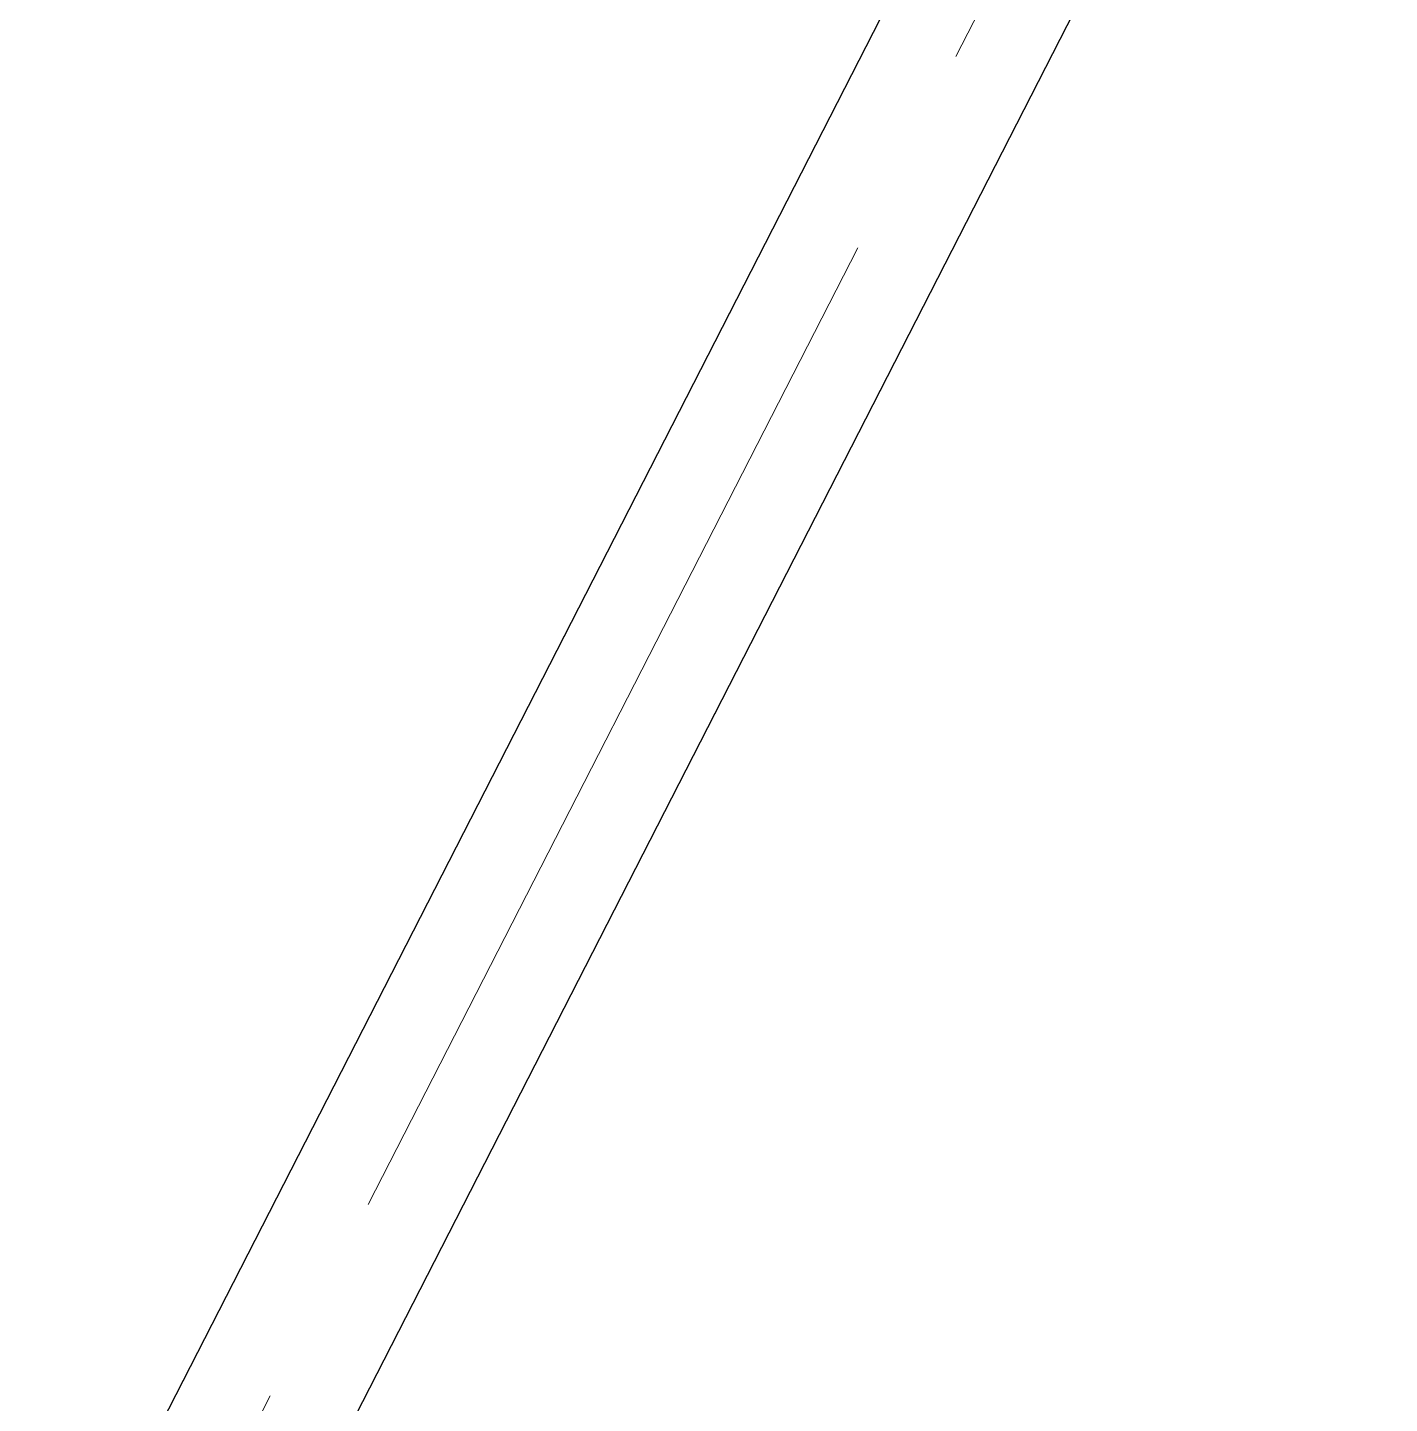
# Model space of a CAD drawing. Header units: metres. Extents: x 2498305 to 2504975, y 1114161 to 1117767.
# Drawn here: x 2498907.29 to 2498915.33, y 1114449.48 to 1114457.61 of the extents above; entities that cross this region are included whole.
import ezdxf

# ---------------------------------------------------------------- set-up
doc = ezdxf.new("R2010")
doc.units = ezdxf.units.M
doc.linetypes.add('AXESX2', pattern=[101.6, 63.5, -12.7, 12.7, -12.7])
doc.layers.add('AXES', color=7, linetype='AXESX2', lineweight=9)
doc.layers.add('RAILS', color=5, linetype='Continuous', true_color=0x0000ff)

msp = doc.modelspace()

# ---------------------------------------------------------------- linework, layer by layer
at = {"layer": 'AXES', "ltscale": 0.1, "flags": 128}
msp.add_lwpolyline([(2498962.6129, 1114531.2601), (2498952.9182, 1114522.7091), (2498951.0839, 1114521.0857), (2498950.3279, 1114520.409), (2498949.7505, 1114519.8868), (2498949.2659, 1114519.4441), (2498948.8409, 1114519.052), (2498948.4585, 1114518.6955), (2498948.1085, 1114518.366), (2498947.7842, 1114518.0577), (2498947.4811, 1114517.7665), (2498947.1958, 1114517.4897), (2498946.9258, 1114517.2251), (2498946.6691, 1114516.971), (2498946.424, 1114516.726), (2498946.1895, 1114516.4891), (2498945.9643, 1114516.2594), (2498945.7476, 1114516.0362), (2498945.6074, 1114515.8906), (2498945.6074, 1114515.8906, 0.052142), (2498937.9509, 1114506.035), (2498937.8445, 1114505.8632), (2498937.6818, 1114505.5981), (2498937.5149, 1114505.3231), (2498937.3433, 1114505.0372), (2498937.1666, 1114504.7392), (2498936.9838, 1114504.4276), (2498936.7942, 1114504.1005), (2498936.5965, 1114503.7557), (2498936.3894, 1114503.39), (2498936.1708, 1114502.9996), (2498935.938, 1114502.5789), (2498935.6872, 1114502.1203), (2498935.4123, 1114501.6115), (2498935.1032, 1114501.0325), (2498934.7399, 1114500.3439), (2498934.2711, 1114499.4441), (2498933.1517, 1114497.2654), (2498933.1517, 1114497.2654), (2498879.9476, 1114393.2876), (2498878.9257, 1114391.2987), (2498878.4978, 1114390.4773), (2498878.1662, 1114389.8487), (2498877.884, 1114389.3202), (2498877.6331, 1114388.8557), (2498877.4041, 1114388.437), (2498877.1916, 1114388.0531), (2498876.9921, 1114387.6966), (2498876.8029, 1114387.3628), (2498876.6225, 1114387.048), (2498876.4494, 1114386.7494), (2498876.2826, 1114386.465), (2498876.1212, 1114386.193), (2498875.9646, 1114385.932), (2498875.8123, 1114385.681), (2498875.6637, 1114385.4389), (2498875.5185, 1114385.205), (2498875.3765, 1114384.9786), (2498875.2372, 1114384.7591), (2498875.1004, 1114384.546), (2498875.1004, 1114384.546, -0.090314), (2498862.8473, 1114371.4744), (2498862.4455, 1114371.1768)], format="xyb", dxfattribs=at)
at = {"layer": 'RAILS', "flags": 128}
for points in [[(2498945.2469, 1114516.2371, 0.052146), (2498937.5261, 1114506.2987), (2498937.4189, 1114506.1257), (2498937.255, 1114505.8585), (2498937.0868, 1114505.5814), (2498936.914, 1114505.2934), (2498936.7359, 1114504.9932), (2498936.5519, 1114504.6795), (2498936.361, 1114504.3502), (2498936.1621, 1114504.0032), (2498935.9537, 1114503.6354), (2498935.7339, 1114503.2428), (2498935.4999, 1114502.8199), (2498935.2479, 1114502.3591), (2498934.9718, 1114501.8481), (2498934.6615, 1114501.2669), (2498934.2971, 1114500.5761), (2498933.8271, 1114499.6739), (2498932.7068, 1114497.4935), (2498879.5027, 1114393.5158)], [(2498945.968, 1114515.5442, 0.052139), (2498938.3757, 1114505.7713), (2498938.2701, 1114505.6008), (2498938.1086, 1114505.3376), (2498937.943, 1114505.0647), (2498937.7727, 1114504.781), (2498937.5972, 1114504.4852), (2498937.4157, 1114504.1757), (2498937.2274, 1114503.8508), (2498937.0309, 1114503.5081), (2498936.825, 1114503.1446), (2498936.6076, 1114502.7564), (2498936.3761, 1114502.3379), (2498936.1265, 1114501.8815), (2498935.8528, 1114501.3749), (2498935.5448, 1114500.7982), (2498935.1828, 1114500.1118), (2498934.7152, 1114499.2144), (2498933.5966, 1114497.0373), (2498880.3925, 1114393.0595)]]:
    msp.add_lwpolyline(points, format="xyb", dxfattribs=at)

doc.saveas('drawing.dxf')
